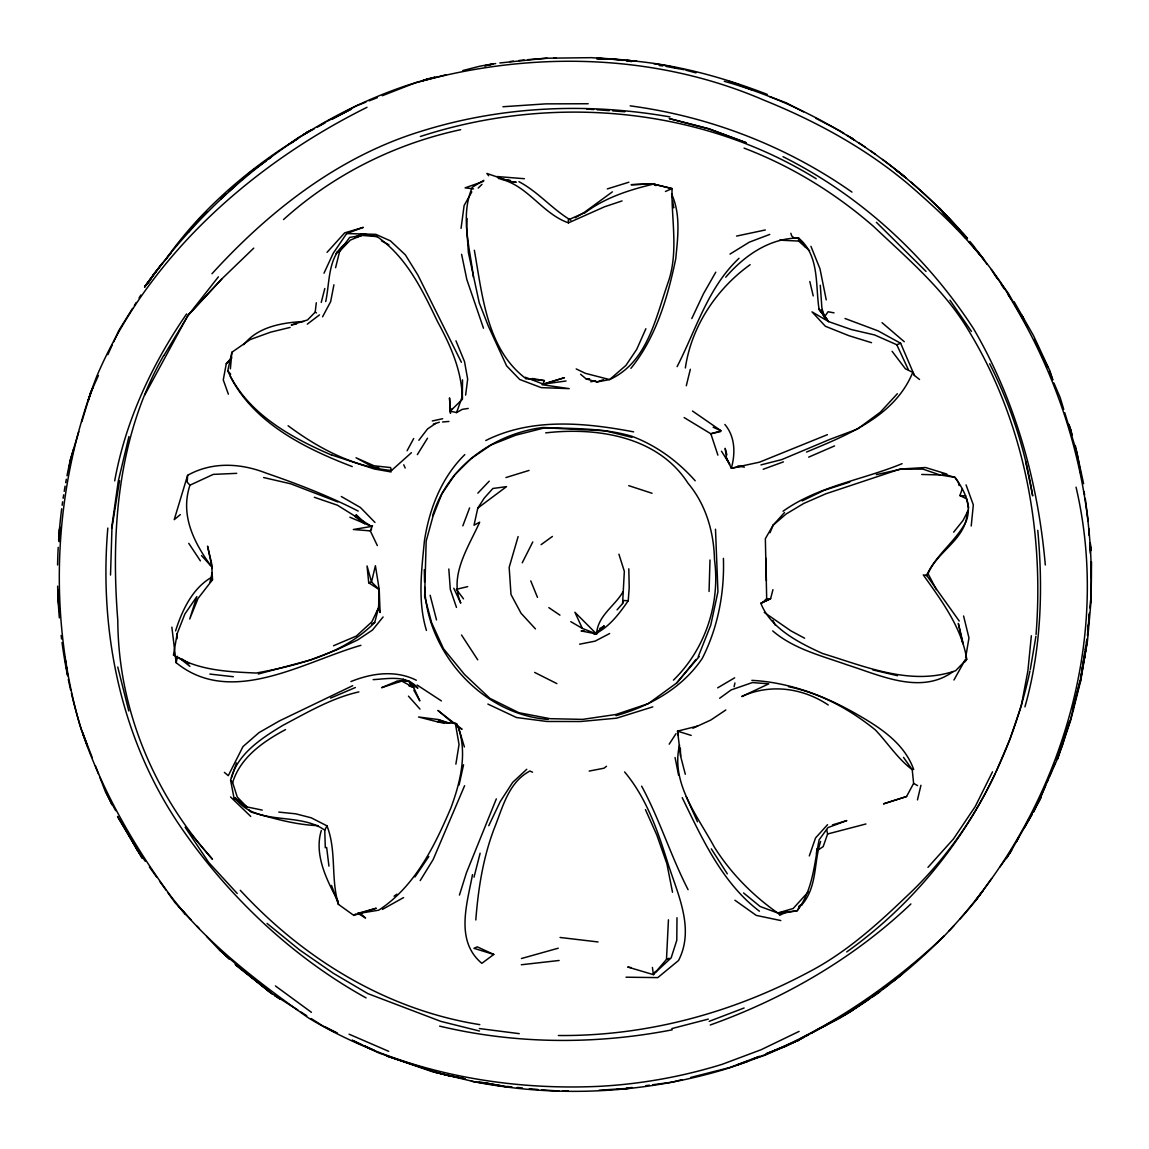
<?xml version="1.0" encoding="UTF-8"?>
<svg xmlns="http://www.w3.org/2000/svg" width="1149" height="1149" viewBox="0 0 1149 1149"><rect width="100%" height="100%" fill="white"/><g stroke="black" fill="none" stroke-linecap="round" stroke-linejoin="round"><path stroke-width="1.5" d="M676.991 917.721L676.79 940.284L671.16 957.864L655.662 972.241L655.447 971.465L653.408 974.639L627.713 967.027L631.189 967.587M462.53 379.874L462.315 399.364L450.221 411.155L450.509 413.281L449.532 397.899L450.221 411.155L456.584 412.592L462.271 409.36L468.232 408.441M1091.536 561.947L1091.033 601.142L1087.514 640.654M668.445 919.789L666.492 959.415L653.408 974.639L652.417 967.458M1090.746 602.823C1095.844 498.149 1066.861 392.513 1013.102 302.862C987.063 255.968 947.882 218.224 907.581 183.538C864.723 147.733 815.46 120.947 763.812 100.107C652.029 51.834 524.217 50.671 408.441 84.911C301.081 120.602 209.937 195.229 144.86 286.848M709.062 591.448L709.996 559.994M723.41 558.357C724.559 592.913 717.953 627.44 702.283 658.377C682.147 688.194 650.047 706.089 616.051 715.64M107.819 528.066C98.828 633.444 121.492 741.952 182.447 829.492C230.015 898.058 292.938 957.347 366.071 997.906M110.519 575.046L111.97 527.635L119.553 480.612M176.989 638.83L177.176 633.645L184.888 613.968L196.838 596.604L189.714 619.009L198.059 598.414L212.508 579.742L211.574 563.225L207.552 546.148L212.292 568.511M379.271 609.832L380.089 612.503L379.227 589.595L371.515 581.94L375.407 565.725L379.227 589.595L378.552 607.893L374.718 622.485C343.522 654.111 298.525 665.199 256.241 673.041C228.191 671.792 197.786 670.513 173.499 654.959L177.176 633.645M820.63 841.441C813.621 862.439 817.614 886.324 801.887 904.809L798.713 906.302M617.07 609.86L622.6 603.527L624.338 571.355L618.923 554.206M1089.252 614.614L1087.442 635.541M1091.004 577.961L1090.947 562.12M467.097 218.468L466.652 227.301L468.39 252.565L479.248 302.833L488.426 326.273L506.594 365.856L519.693 379.457L541.193 387.63L569.229 388.635L542.012 384.7M358.186 511.075C328.614 495.908 297.505 483.887 266.108 473.101C240.543 463.076 212.148 461.553 187.617 475.313L187.186 482.149L189.958 485.18C180.02 515.054 193.793 542.357 211.071 566.069L201.492 555.556M1036.053 634.492C1044.269 530.536 1024.075 422.846 969.971 332.837C945.613 290.754 908.256 259.257 873.384 226.281C835.194 193.061 791.431 166.145 744.078 148.12M594.105 634.262C608.999 627.541 619.182 613.825 628.244 600.712L629.207 587.484L628.805 568.812M230.389 368.843L231.897 352.255L250.109 339.601L270.561 332.176L290.123 327.422M816.422 853.922L816.896 848.795M475.815 919.976C478.185 889.053 482.997 858.174 494.013 829.047C502.601 807.962 508.117 782.512 529.904 771.008L532.533 772.2M971.221 525.983L973.332 504.885L966.065 484.892M1031.357 635.756L1027.895 670.786L1021.303 705.759M1087.6 630.198L1088.117 625.056M1088.634 619.914L1089.324 613.078M1089.841 607.936L1090.616 600.209M1084.972 655.39L1085.862 647.102M296.456 323.961L291.286 324.98L307.544 319.939L315.199 312.126L316.291 302.747M465.632 395.112L467.657 379.156L464.512 361.562L455.966 340.836M461.051 228.392L464.124 205.513L471.808 191.883M111.611 528.281L118.261 481.201L128.947 436.548M679.547 745.012C670.513 783.058 697.386 815.761 714.362 847.129C730.764 873.211 752.552 895.272 777.701 912.981L797.162 910.769C812.86 890.374 814.224 864.134 819.122 839.818L827.955 827.61L846.827 820.573L832.479 824.896M1086.308 644.402L1086.753 641.257M967.128 512.181C966.625 539.312 937.254 550.859 928.062 573.739L926.367 574.974L959.228 621.034M455.88 764.171L459.04 744.48L455.349 723.353L438.2 722.046L418.538 716.99L437.884 719.504L449.575 723.166M1080.031 680.811L1072.563 709.867M1080.606 677.321L1081.166 673.845M1081.74 670.355L1082.315 666.88M1082.889 663.404L1083.45 659.914M1084.024 656.438L1084.599 652.948M1085.159 649.472L1085.733 645.982M1086.308 642.506L1086.882 639.031M325.713 301.555C330.065 281.376 327.494 256.17 346.467 242.841M965.605 657.903L968.966 637.91L963.594 615.993M1084.857 656.208L1087.428 640.998M1030.294 669.465L1035.924 636.287M1080.419 681.386L1087.126 642.104M1086.925 641.918L1080.117 681.213L1070.337 720.236L1057.31 758.843M230.949 358.617L226.281 363.687L223.265 379.917L228.378 394.193M333.914 284.794L330.653 301.641L322.567 316.822M472.498 874.633C467.097 903.832 454.875 940.787 481.833 963.336L493.797 954.446L477.266 946.862L473.948 948.298L493.797 954.446M685.364 367.953C691.382 326.589 716.344 288.859 750.139 264.701M360.901 645.336C303.508 661.81 231.193 707.54 176.156 662.686L177.52 656.323M1084.082 660.517L1084.757 656.567L1080.735 680.653L1070.653 720.423L1057.669 759.087M477.797 508.073L506.537 486.63L492.878 488.483L484.332 498.005L477.797 508.073L474.02 525.208L479.664 522.192C468.663 546.852 448.814 575.534 460.778 603.124L453.769 588.259M944.722 475.169L942.166 473.69L954.991 477.381C964.356 490.192 972.629 506.249 965.749 522.249C955.135 541.868 935.846 555.01 926.611 575.462L923.279 574.945C941.519 600.539 961.713 627.569 966.74 659.239L964.959 661.838M459.054 785.04L463.564 764.746M734.082 686.772L734.929 682.98M331.932 455.219C290.841 437.539 246.949 413.267 227.746 370.768L231.897 352.255M212.163 572.863L209.951 582.256L212.508 579.742M1024.937 706.865C1041.209 649.53 1043.235 589.394 1037.762 530.335M544.411 380.606L542.802 384.211L564.432 377.691L543.549 384.226L525.452 377.289L526.012 378.682L544.411 380.606L532.346 378.495M917.462 799.891L920.938 785.284M114.699 480.857C125.614 420.505 151.998 364.29 186.583 313.964M686.298 385.748L690.334 369.289M335.58 267.703L339.759 250.942L349.626 237.426L361.748 235.387L377.073 236.608C406.689 257.031 422.516 290.352 437.625 321.806C450.767 345.82 462.142 371.486 462.315 399.364L462.343 396.348L456.584 412.592M1029.935 671.03C1006.179 783.087 940.155 885.434 846.712 951.946M474.02 877.161L480.124 853.233M321.246 302.417L324.808 288.5M772.947 589.652L770.606 598.701L760.839 603.268C770.792 628.618 799.029 642.808 822.555 653.494C865.254 666.506 910.812 686.312 955.609 670.729L966.74 659.239M570.794 621.652L582.342 628.417L596.546 633.975C597.739 615.447 614.672 606.356 623.074 591.692M1067.206 728.552L1062.322 745.557L1056.218 760.15M518.127 536.569L509.165 567.376L510.989 594.493L521.028 613.221L535.463 628.92M78.807 431.694L70.663 458.58A515.7 515.7 0 0 0 67.001 475.758M81.852 421.611L90.498 393.059L98.441 375.464M187.617 475.313L174.217 519.664L180.35 514.594M459.442 895.085L466.408 872.852L496.325 798.9M1057.425 758.771L1069.532 721.357M231.552 777.586L236.507 762.936M1020.729 707.454L1009.784 739.712L995.982 771.913M622.6 603.527L623.634 600.539L628.244 600.712M809.298 855.933L815.546 837.951L827.539 824.695M826.691 829.679L827.596 833.987L823.172 846.626L817.154 850.619M968.679 508.002L966.884 498.996L959.86 495.564L962.187 489.172M163.661 355.558C117.816 435.528 110.663 530.35 117.801 620.489C118.175 708.761 153.808 793.815 212.45 859.208L185.133 827.251L208.73 862.468L237.211 893.462M262.245 810.088L246.762 806.9L234.109 798.526L230.59 780.2C236.881 754.146 261.268 738.376 282.841 725.378C307.372 712.409 331.544 698.089 358.876 691.899M175.582 630.887C182.145 610.234 192.63 587.699 212.364 576.87M462.832 525.854L469.596 507.901M464.598 785.701L433.144 859.581L420.204 880.579M698.219 656.725L710.757 625.128L717.938 591.807L715.497 529.229M584.195 212.852L568.281 219.861L568.453 222.863L604.489 206.806L622.04 200.931M372.491 525.581L370.308 530.881L377.332 545.574M432.584 515.901C447.062 467.169 493.61 433.647 543.003 427.5C572.834 428.836 603.11 427.73 632.036 436.333C656.539 445.582 677.867 461.252 695.188 480.785M769.988 532.734L773.119 525.222L786.002 514.091L803.668 503.506L825.671 493.855L899.969 469.122L922.977 469.137L939.882 474.925L954.991 477.381L958.309 482.178L959.128 485.567M1048.075 779.611L1039.256 800.695L1032.262 813.219M1049.439 776.365L1051.479 771.496M1052.829 768.264L1054.868 763.396M376.513 612.719L378.552 607.893L371.816 621.868L356.334 636.058L333.512 645.752M241.534 802.835L246.762 806.9L237.268 797.047L232.629 782.555C240.385 757.306 263.351 741.493 285.512 729.601M645.882 328.729L636.747 349.31L625.961 365.368L609.616 379.572L596.877 381.999L586.119 378.897L580.618 374.272M1040.606 796.889L1045.662 785.456M1047.112 782.196L1057.238 759.345M1039.917 798.44L1033.396 812.156L1036.139 806.986M107.848 354.682L112.185 345.088M113.636 341.899L118.692 330.697L132.552 308.42M324.004 273.175L333.253 253.211L346.653 233.563L363.299 227.358L344.714 232.845L327.048 252.335M691.799 318.56L703.447 293.785L715.77 272.184M321.332 830.483C313.806 854.483 326.833 880.464 338.194 901.376M488.756 825.729L500.232 801.6L512.655 782.397L526.745 769.284M677.106 366.632C696.093 329.677 707.856 287.609 739.008 258.31M992.492 771.841L975.271 806.469L953.512 838.899L927.975 867.351M522.249 562.795L532.791 541.94M325.296 847.79L324.765 830.167L326.977 825.844L311.278 817.829L295.824 813.837L278.79 812.099M968.463 509.969L963.02 520.468L953.641 532.174M995.293 773.521C973.304 820.242 942.941 862.698 905.024 897.814C875.926 925.663 845.592 952.693 809.715 971.551C732.617 1012.915 646.097 1036.384 558.371 1035.508M906.575 796.516L883.638 803.812L906.575 796.516L913.613 783.388L912.22 769.658L903.502 757.378M407.091 450.738L413.683 438.545M1036.484 806.153L1041.296 797.248M144.673 395.141L188.077 315.113L221.944 278.805L253.742 248.141M953.943 680.021L965.332 659.569M1019.149 836.702L1010.402 852.357L999.96 866.906M1027.895 821.047L1029.648 817.916M892.084 351.292L905.34 368.743L912.766 372.348C894.755 416.512 847.359 434.968 806.497 452.06M1018.086 838.655L1016.377 841.628L1032.247 813.995L1024.219 827.969M773.119 525.222L765.349 538.68L766.728 600.482M163.977 355.4L188.264 315.214L218.396 276.837M417.346 454.631L427.514 438.2M134.404 305.447L136.243 302.474M139.015 298.022L140.867 295.049M148.264 283.157L154.727 272.758L166.03 259.071M153.995 274.352L162.239 263.279L144.602 286.862L154.957 272.83M669.192 744.164L676.014 733.665M414.961 876.946L428.807 856.522M371.572 529.071L370.308 530.881L353.361 529.502L371.558 526.429L337.433 505.215L314.323 497.258M173.499 654.959L174.26 653.896M991.601 878.54L975.932 900.371A523.729 523.729 0 0 1 959.932 919.056M331.53 885.448L338.481 904.392L353.806 915.394L355.716 913.943M144.573 286.819L154.641 273.318M418.854 440.268L427.5 428.979L435.629 423.464M630.902 368.341C656.036 337.346 667.741 297.361 675.756 258.812C677.795 237.283 680.912 214.59 671.691 194.181M450.221 411.155L452.333 408.541M383.105 616.97L372.477 630.054L357.712 639.936L336.298 650.004L310.733 659.899L258.266 674.032M676.962 682.822L695.978 659.469M192.027 227.559L196.536 222.073M673.443 680.136C705.256 649.185 720.423 603.484 714.477 559.62C713.859 532.001 705.931 504.497 687.921 483.111C657.889 436.318 596.963 426.954 545.689 432.886M170.957 253.139L165.7 259.43C200.371 210.123 247.437 169.621 298.553 138.024L291.243 143.151M188.594 232.055L190.849 229.369M195.344 223.998L200.974 217.276M699.224 656.553L676.459 683.152L648.309 703.619L615.95 714.491L582.658 719.375L550.112 718.685L518.831 712.696L489.804 698.319L464.498 674.449L443.543 648.797L431.636 622.787L424.656 596.417L426.164 541.165L432.986 516.303L441.862 493.869L454.832 474.709L471.248 458.494L491.154 444.907L515.714 435.212L544.77 427.816L605.078 430.774L631.907 437.352M464.842 454.573C441.446 477.524 429.209 509.122 424.398 541.05C421.525 570.809 417.547 601.272 426.437 630.428M337.03 251.918L339.759 250.942L346.581 243.286M772.932 525.38L784.508 512.511M808.092 892.084L793.183 908.5L777.701 912.981L760.15 906.504L743.59 892.96M243.746 344.686C257.721 326.862 282.108 322.553 303.595 321.533M584.324 631.031L581.092 630.93L596.546 633.975L604.029 625.817M188.264 315.214L221.944 278.805M897.369 393.719L880.263 412.261L857.441 429.051L829.865 439.378L781.737 459.6L760.968 464.9M226.281 363.687L231.753 357.842M762.835 602.521L765.952 599.218L770.606 598.701L760.839 603.268M477.855 493.151L489.23 481.158M211.99 273.749C269.125 210.971 338.596 156.666 420.692 131.431C501.136 106.096 587.196 102.347 670.039 116.925M339.759 250.942L350.344 240.098L361.748 235.387L356.707 237.125M725.723 277.225C744.064 255.897 769.399 238.03 798.555 238.044C819.754 255.523 815.259 284.909 819.065 309.253L828.63 321.619L851.438 329.576L874.547 334.933L896.809 344.757L908.399 369.777M478.199 188.063L481.977 184.343M411.443 452.692L391.493 470.516C353.16 466.709 318.546 448.412 288.083 425.733M335.996 253.556L343.508 246.403M198.978 219.488L206.82 212.12M221.197 198.619L226.425 193.707M232.945 187.574L235.559 185.118M238.173 182.662L251.732 171.187M221.326 198.605L225.233 195.028M229.125 191.438L234.339 186.669M242.137 179.503L244.751 177.118M248.658 173.542L265.491 161.19M912.277 964.758L911.387 965.562L912.306 964.801M910.898 903.961C853.75 958.323 784.365 998.495 710.269 1024.98M234.109 798.526L234.985 797.765L238.92 800.81M283.573 219.516C333.311 174.547 395.184 143.754 460.648 129.693M595.354 633.358L604.13 626.248L599.792 628.431M606.5 766.268L604.044 768.193L589.164 771.08M307.314 324.133L319.451 314.927M541.107 544.655L552.41 536.439M719.633 698.29L731.137 689.917L752.38 682.563L768.825 683.827L741.723 696.553C770.074 683.411 802.677 687.834 828.257 704.998M254.59 169.133L266.037 160.889M288.902 144.415L298.912 137.205L314.352 128.76M926.611 575.462L926.367 574.974M869.29 998.064L848.996 1012.413L878.583 992.75L888.766 984.305L883.38 988.111M873.642 994.991L877.994 991.917M268.335 159.208L271.178 157.212M394.078 896.163L396.965 894.181M612.388 191.854L583.735 212.795L575.146 217.75M725.823 709.981L710.8 720.035L692.919 728.222M584.482 213.197C604.661 197.7 629.034 189.987 653.451 184.113L672.05 188.58C671.275 219.445 678.513 250.899 668.617 280.974C655.835 316.822 648.036 362.122 609.616 379.572L585.43 373.353L576.209 368.93M783.058 511.233C818.447 485.97 862.612 479.952 902.094 463.665M729.988 254.087L749.32 242.166L769.773 234.41M483.801 180.336L472.368 187.201C459.873 215.811 469.984 247.696 473.431 277.239M320.887 124.896L326.115 121.823M717.651 687.849L734.656 677.824M433.331 424.125L439.349 422.229M896.809 344.757L900.644 343.264L914.432 375.479L919.545 379.472M382.445 909.39L403.586 897.57M843.352 1015.558L848.795 1012.542L797.104 1040.937L804.07 1037.116M805.593 1036.283L808.623 1034.617M811.654 1032.951L831.373 1022.136M838.957 1017.971L841.987 1016.305M317.44 127.079L320.528 125.385M332.88 118.634L356.046 105.981L365.899 102.132M953.096 671.619C920.665 695.159 880.421 675.353 846.985 664.797C821.42 655.706 793.715 648.984 772.702 630.902M320.973 125.011L325.023 122.9M332.635 118.893L351.422 109.026L327.695 121.018M609.659 633.516L595.096 641.142L579.642 644.187M797.104 1040.448L786.074 1046.208L766.211 1053.734L795.625 1041.597L764.947 1055.242L752.135 1059.321L756.803 1057.425M800.264 1038.797L808.149 1034.689M811.309 1033.037L839.689 1018.229A523.729 523.729 0 0 0 869.664 998.811M366.976 107.317C252.119 164.408 147.948 256.543 96.846 376.096C53.931 486.472 47.095 611.713 80.028 725.665C99.992 786.792 132.078 843.409 170.023 895.128C207.825 944.521 258.195 982.079 308.435 1017.913C395.371 1070.279 498.81 1091.047 599.548 1086.322A507.341 507.298 13.4 0 0 722.147 1064.319L761.026 1049.769L799.101 1031.4M371.716 623.993L374.718 622.485M802.117 500.921L824.005 490.393L849.772 482.092M787.596 911.53L779.668 915.279L779.482 913.599L778.663 913.843L797.162 910.769L800.322 905.197L801.887 904.809M352.671 685.68L279.451 720.897L258.956 732.66L242.999 746.577L228.278 775.676L224.385 772.387M189.958 485.18L213.24 474.393L236.708 473.345M354.639 237.312L362.38 233.75L377.073 236.608M665.429 191.481L672.05 188.58L652.905 183.897L631.088 184.716L653.81 183.711L656.797 185.449M666.492 959.415L669.12 958.266M808.666 457.144L834.547 445.927M330.553 698.118L355.414 687.504M401.719 681.055L396.333 681.472L381.597 687.691L401.719 681.055L413.654 687.504L419.83 700.919L413.855 690.19M827.438 434.667L759.489 462.185L731.31 468.261L726.513 458.236L725.163 448.325L726.886 454.86M485.783 440.527C531.585 417.489 584.913 422.602 633.616 431.866M369.188 100.853L377.403 97.636M382.33 95.712L416.814 82.24L445.769 74.872M709.192 1021.332L744.107 1007.989M759.59 1056.233L729.816 1067.507L690.65 1077.46M763.195 469.28L783.446 461.869M483.571 181.312L465.101 187.862L473.517 188.853M596.877 381.999L603.555 379.644M740.933 1063.586L736.653 1065.066L748.76 1060.872L742.355 1063.098M353.806 915.394L376.269 908.227L357.44 913.455M350.919 681.572C371.658 673.113 395.644 669.81 416.326 680.251M607.304 188.924L628.876 182.217M652.804 706.865L616.625 718.168L580.719 721.515L547.01 721.486L516.461 717.522L487.865 704.064M368.728 582.802L371.515 581.94L367.048 565.954L368.728 582.802L379.227 589.595M505.962 477.539L529.043 470.429M420.376 136.487C550.27 94.132 699.123 106.196 816.25 178.799M865.929 823.977L827.596 833.987M521.431 958.525L558.227 948.212M671.82 1028.585L708.287 1019.12M462.788 70.549L479.822 66.211A523.958 523.958 0 0 1 495.679 63.54M682.147 1079.615L671.921 1082.214L652.862 1084.728M467.686 586.636L456.325 589.322L463.492 598.844M742.096 466.235L731.31 468.261C735.518 453.496 735.231 436.706 724.861 424.469M720.524 431.607L710.843 433.776L684.143 417.575M876.342 474.638L901.994 468.936L925.563 467.528L946.833 474.049M590.773 381.798L595.627 380.736M432.283 420.965L442.638 418.739M736.566 236.076L765.335 229.972M697.529 726.096L677.537 731.137L680.653 756.344L685.307 774.268M672.208 1029.82C595.527 1044.743 515.7 1044.297 439.636 1026.129M357.497 913.642L378.739 910.18C414.918 886.468 434.351 846.598 450.839 808.077C460.663 781.521 468.232 750.943 456.799 723.726L455.349 723.353M542.802 384.211L566.04 380.994M623.39 1088.62L599.031 1090.243M626.851 1088.16L632.051 1087.471M645.925 1085.647L649.386 1085.187M521.33 964.758L559.118 960.478M499.829 62.965L545.904 58.226L591.62 57.665L636.862 61.213M805.406 247.121L798.555 238.044L794.62 238.36L791.733 235.99L790.828 233.29M442.537 421.97L448.914 421.453M373.166 679.648C388.233 678.772 406.775 674.678 417.863 688.122L410.566 683.655M502.946 106.742L545.732 103.87L588.187 103.74M586.119 378.897L589.581 378.739M396.333 681.472L408.728 680.998L413.654 687.504L408.929 685.852M558.917 1090.99L541.524 1089.87M346.653 233.563L375.824 234.353L390.373 240.83L405.324 254.805L417.877 275.042L461.381 362.251M626.018 977.196L657.788 977.612L678.528 960.507C694.8 929.038 678.011 894.798 668.172 864.163C658.018 831.646 646.844 798.44 624.611 771.941M596.891 59.016L605.523 59.188M612.532 59.202L621.566 59.906M921.713 474.465L939.882 474.925M779.625 240.17L798.627 241.06L809.628 250.798M959.86 495.564L965.849 495.923M596.834 58.312L608.97 59.159M378.854 467.758L373.597 467.399L356.061 457.776L374.057 465.79L390.603 467.571L391.493 470.516M586.751 109.04L593.688 109.528M597.15 109.773L609.286 110.634M612.747 110.893L624.884 111.755M318.115 825.628C295.164 824.853 272.974 818.26 251.028 812.041L248.457 809.585M497 176.529L524.389 178.713M510.888 181.714L516.217 182.231L513.316 181.643M503.319 1086.064L479.19 1081.884M506.795 1086.408L511.994 1086.925M517.208 1087.457L522.422 1087.974M529.359 1088.663L538.048 1089.525M505.431 180.091L510.601 180.637L498.307 178.454M751.863 680.366C788.516 682.233 823.359 695.332 855.057 713.227C878.741 726.728 904.162 742.527 913.699 769.571M209.85 674.075L233.319 676.718M560.066 937.469L598.04 941.95M479.348 1028.556L519.262 1033.655M623.189 60.394L619.799 59.92C670.456 62.836 720.064 76.136 767.259 94.39M626.564 60.868L631.648 61.586M659.239 65.464L662.714 65.953M666.19 66.441L684.1 69.701M917.548 785.614L913.613 783.388M471.449 1081.209C554.938 1097.97 642.248 1093.848 723.87 1069.604C806.569 1043.723 881.096 995.407 943.947 936.291C1055.874 819.883 1113.194 646.312 1076.053 487.162M630.14 105.852C709.479 116.408 786.433 146.067 851.955 192.113M391.134 471.952L374.272 468.979L331.573 454.961M548.174 719.432C482.235 714.621 426.753 652.345 424.685 587.139M438.2 722.046L444.764 723.209M834.045 312.858L828.099 311.752L824.163 317.239L826.662 319.077L821.391 309.813L823.618 315.745M737.873 465.891L744.38 467.155M464.095 1078.609L445.036 1074.918L433.977 1071.399M495.779 1085.058L508.792 1087.098L473.848 1081.654L447.334 1075.249M485.797 1082.947L499.097 1085.604M501.381 179.33C527.951 185.951 542.673 213.901 568.453 222.863M780.817 920.55L756.286 915.408L734.915 900.227M479.808 1024.635C386.782 1009.856 303.623 958.984 240.299 890.317M465.474 1078.925L436.304 1072.649L379.012 1053.044L364.635 1046.121M263.624 477.539L290.754 483.815L337.892 501.969M872.838 669.896L897.541 675.713M441.905 1073.942L432.11 1071.586L386.552 1055.931L432.397 1070.882M441.604 1073.812L450.48 1076.01M479.463 1031.012L440.828 1021.375L367.895 993.626L333.325 973.275L299.559 949.893L267.099 923.451M678.154 68.452L669.594 66.297A523.958 523.958 0 0 0 653.709 63.626M669.307 118.548L708.904 128.745L746.232 142.735L708.919 128.932L669.494 118.677M685.795 70.161L695.935 72.875M788.53 686.671C820.702 693.335 850.045 709.421 875.423 729.974C887.818 743.101 897.656 758.713 912.22 769.658M729.457 81.852L738.706 84.351M871.531 342.689L848.867 335.68L825.37 326.259L812.013 311.867L828.63 321.619L819.065 309.253M691.195 735.403L677.537 731.137L678.398 735.403M628.718 485.654L652.058 493.28M724.258 81.306C818.49 107.762 902.999 163.934 966.812 237.829M845.032 318.503L878.095 330.883L900.644 343.264M508.145 180.723L486.874 173.442L488.641 175.754M437.884 719.504L447.607 723.109M729.514 81.392L752.911 90.254M769.615 96.573L786.333 102.893L803.51 111.87M352.255 466.58C305.232 448.584 253.943 423.177 230.274 376.326M349.899 517.237L371.558 526.429M349.095 1034.201L388.678 1051.321M713.127 427.213L720.624 430.573M352.125 1040.448L374.157 1050.358L364.793 1045.992M457.331 726.714L462.07 729.27L437.913 710.441L453.438 723.468M335.178 1032.305L324.621 1026.603M352.298 1040.161L356.98 1042.344M337.476 1033.052L323.099 1026.129L311.192 1018.545M358.244 1043.048L361.447 1044.585M534.644 672.424L556.892 683.612M816.005 118.39L839.431 130.613A522.005 522.005 0 0 1 844.012 133.399M381.468 240.873L388.908 244.809M804.616 638.212L790.842 630.83L764.257 612.417M783.015 156.681C860.386 195.531 926.64 256.328 973.663 328.916C1015.601 400.728 1038.093 482.465 1045.303 564.992M324.765 830.167C297.864 811.151 256.098 827.208 234.985 797.765M341.31 496.512L360.441 507.513L374.962 522.436M652.905 183.897L655.806 185.578M357.971 913.412L365.583 918.051L360.384 913.398M315.199 312.126L316.478 312.916M403.27 679.188L406.186 680.969M518.888 181.657C538.206 191.797 552.123 209.147 570.852 220.22M297.792 1010.014L269.498 991.989L252.062 977.426M300.765 1011.91L306.726 1015.702M417.13 685.034L441.388 700.904M181.743 658.808L189.24 663.734M692.488 411.026L721.141 430.832L710.843 433.776L717.895 455.119M548.82 607.634L559.936 615.146M275.43 985.943L311.436 1012.326M354.725 516.274L364.549 523.729M236.134 965.447L272.241 994.014M179.474 658.047L189.915 666.363M271.336 993.009L235.085 964.025L271.049 992.923M759.417 911.2C722.132 882.949 702.197 838.698 682.219 797.665M234.611 962.848L219.861 950.51L206.605 936.363M246.69 972.944L249.376 975.185M882.03 322.668L904.277 341.727M526.012 378.682C486.645 349.253 482.393 295.063 474.336 250.238M939.006 208.673L945.728 214.877M365.109 523.082L356.046 514.695L358.244 517.179M943.128 212.522L946.532 215.696M876.4 222.317L926.037 271.437M238.202 799.79L245.9 807.144M230.547 796.946L250.741 816.422M596.546 633.975L574.902 612.259L582.342 628.417M190.935 919.645L175.266 902.927L168.013 892.874M196.953 926.08L199.366 928.651M946.69 215.883L939.451 208.098L966.898 237.613M408.469 696.15L420.003 709.091M955.106 226.353L942.281 211.646L955.121 226.267M973.821 247.523L980.829 255.495M942.281 211.646L957.246 228.708M961.842 233.965L965.304 237.9M968.751 241.836L982.567 257.577M973.792 247.724L976.119 250.396M978.46 253.067L984.291 259.746M230.59 780.2L232.629 782.555M227.746 370.768L230.676 374.186M818.806 309.167L826.662 319.077M141.916 857.671L141.226 856.508M987.034 264.256L973.289 245.541A522.005 522.005 0 0 0 969.842 241.419M994.445 274.338L1008.19 293.067L1013.461 302.331M145.262 861.233L136.975 849.729L124.221 826.303M149.399 866.992L156.637 877.046M159.74 881.369L165.944 889.987M949.979 300.205L971.465 331.429M991.314 269.584L997.275 278.489M1001.239 284.435L1004.226 288.902M1008.204 294.833L1011.177 299.3M1015.127 305.217L1027.378 326.689M726.513 458.236L729.73 464.311L721.5 451.241M188.752 543.333L200.4 560.884M461.525 635.009L477.725 659.828M711.317 848.881L727.317 873.829M117.801 816.982L140.738 855.517M117.571 816.408L142.189 858.246M1014.122 301.699L1033.468 335.565L1049.927 370.897L1052.757 379.788M1015.213 305.419L1016.98 308.507M1019.608 313.146L1021.375 316.234M1034.545 339.4L1046.926 366.732M408.728 680.998L411.299 685.594M115.704 810.691L105.493 791.948L99.805 777.212M912.766 372.348L914.432 375.479M928.062 573.739L936.421 589.638M1042.43 356.52L1047.96 367.479M641.645 786.175C659.67 819.496 670.786 855.976 688.079 889.671M772.875 620.345L775.13 625.099M989.677 363.773C1010.675 405.31 1025.267 449.92 1032.692 495.88L1025.626 461.381M686.24 796.688L697.457 821.794M645.451 809.628L656.84 835.122L666.865 863.675L672.51 892.242M403.759 464.799L405.195 468.016M1053.892 382.947L1060.154 397.54L1063.73 409.331M530.752 580.891L537.473 597.379M810.935 246.331L819.984 268.794L826.246 299.889M92.207 757.564L81.464 729.716A515.7 515.7 0 0 1 71.425 693.364M95.381 765.751L98.541 773.938M1049.482 371.07L1052.699 379.802M483.485 328.226L466.839 279.58L461.596 254.302M456.483 607.419L450.307 589.336L448.814 568.999M672.639 204.551L673.716 207.797L672.682 200.931M1064.764 412.706L1077.03 453.151L1081.152 475.772M458.437 727.231L464.397 746.965M430.128 595.254L436.519 619.943M326.977 825.844C336.844 851.136 330.539 878.798 338.481 904.392L338.208 903.186M117.758 667.023L128.774 710.958M963.293 644.029L958.323 623.447L962.575 642.621M823.79 315.63L821.865 307.63L820.271 285.268M809.815 281.519L813.233 295.939M1075.335 445.539L1083.608 483.729M675.066 757.507L678.599 775.288M1083.995 491.442L1084.627 494.917M1085.259 498.407L1088.189 521.258M671.634 194.066L672.165 197.499M326.646 847.416L328.944 866.116M171.862 627.153L176.156 662.686M1088.678 528.368L1089.151 535.463M1089.87 546.134L1090.344 553.244M680.309 748.1L680.653 756.344M765.794 558.141L766.383 580.733M798.555 238.044L798.627 241.06M424.311 569.631L424.57 581.897M70.606 689.86A515.7 515.7 0 0 1 68.294 679.318M67.576 675.799A515.7 515.7 0 0 1 62.032 642.506M61.572 639.002A515.7 515.7 0 0 1 61.141 635.483M59.346 617.875A515.7 515.7 0 0 1 57.637 586.148M57.579 564.978A515.7 515.7 0 0 1 58.211 547.326M58.628 540.274A515.7 515.7 0 0 1 61.687 508.777M62.147 505.287A515.7 515.7 0 0 1 62.62 501.797M63.138 498.307A515.7 515.7 0 0 1 63.669 494.831M64.215 491.355A515.7 515.7 0 0 1 65.091 486.142M65.708 482.681A515.7 515.7 0 0 1 66.34 479.219M954 925.563A523.729 523.729 0 0 1 949.175 930.69M944.277 935.746A523.729 523.729 0 0 1 882.705 989.433M879.832 991.544A523.729 523.729 0 0 1 872.594 996.772M509.883 61.572A523.958 523.958 0 0 1 513.445 61.141M518.788 60.552A523.958 523.958 0 0 1 524.131 60.007M527.693 59.676A523.958 523.958 0 0 1 547.269 58.297M598.572 58.154A523.958 523.958 0 0 1 621.666 59.734M627.024 60.236A523.958 523.958 0 0 1 630.586 60.61M847.057 135.28A522.005 522.005 0 0 1 854.626 140.077M859.122 143.022A522.005 522.005 0 0 1 865.082 147.015M870.985 151.094A522.005 522.005 0 0 1 875.366 154.21M882.604 159.481A522.005 522.005 0 0 1 906.46 178.325M910.568 181.786A522.005 522.005 0 0 1 942.008 211.014M948.255 217.434A522.005 522.005 0 0 1 959.243 229.269M962.819 233.29A522.005 522.005 0 0 1 967.53 238.69M1090.76 547.341L1090.746 550.931L1090.229 542.63L1090.76 547.341M58.34 590.371L58.154 600.41L59.489 611.598L58.34 590.371M59.418 529.948L59.202 541.682L59.849 527.147L59.418 529.948M70.304 460.304L69.357 466.408L73.507 449.632L70.304 460.304M1073.41 709.608L1073.094 710.886L1073.41 709.608M90.584 392.8L88.128 400.987L92.71 388.132L90.584 392.8M1011.508 850.246L1006.222 858.475L1011.508 850.246M982.625 891.222L975.544 900.514L982.625 891.222M202.238 215.911L200.644 217.779L202.899 215.308L202.238 215.911M941.534 938.532L936.679 943.099L941.534 938.532M252.565 170.038L253.254 169.564L252.565 170.038M902.123 974.065L892.874 981.404L902.123 974.065M852.141 1010.359L849.528 1012.097L852.141 1010.359M307.013 132.192L303.322 134.749L311.537 129.837L307.013 132.192M798.641 1040.233L796.731 1041.08L798.641 1040.233M426.925 79.066L422.588 80.674L435.04 77.198L426.925 79.066M490.35 64.488L484.591 65.809L492.892 64.229L490.35 64.488M629.839 1088.204L617.272 1089.338L629.839 1088.204M554.148 57.91L556.303 57.953L554.148 57.91M568.181 1091.162L562.464 1091.191L568.181 1091.162M739.927 84.653L739.927 84.653M851.696 138.182L850.332 137.435L854.554 140.25L851.696 138.182M279.853 998.883L274.769 995.537L279.853 998.883M901.922 174.404L896.349 170.382L904.593 176.874L901.922 174.404M229.427 959.085L220.191 950.324L229.427 959.085M185.65 914.46L178.497 906.317L185.65 914.46M1022.495 316.478L1021.332 314.725L1023.587 318.69L1022.495 316.478M112.056 804.702L106.512 792.939L112.056 804.702M87.353 745.916L82.714 732.99L87.353 745.916M1070.969 430.229L1068.829 424.283L1072.146 435.471L1070.969 430.229M67.504 674.348L64.89 657.314L67.504 674.348"/></g></svg>
